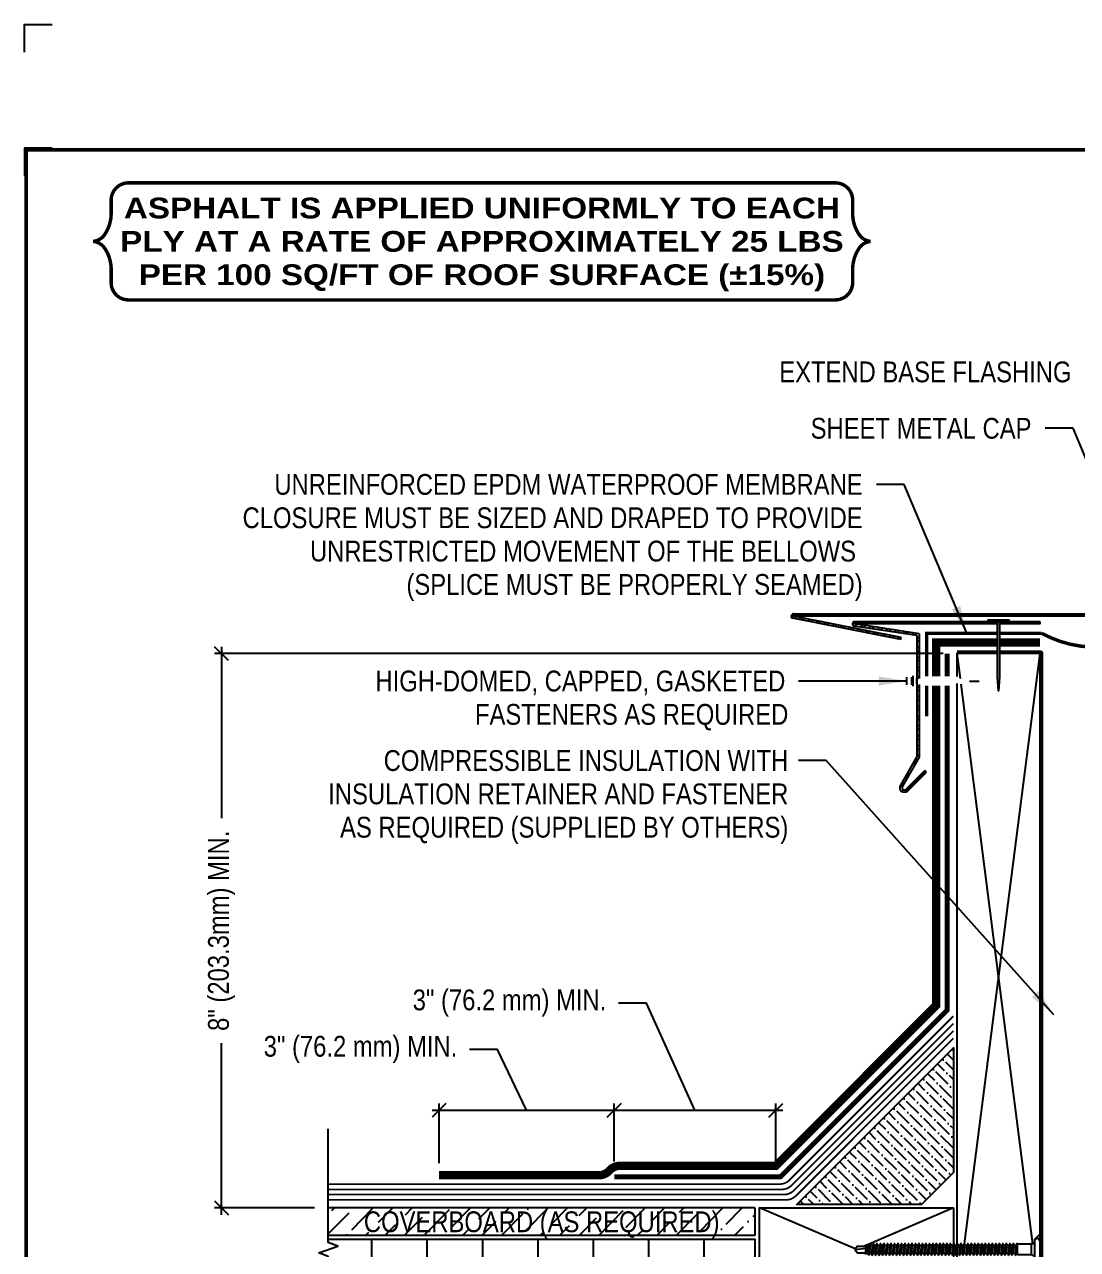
# Model space of a CAD drawing. Header units: inches. Extents: x -578 to -558, y -114.5 to -97.8.
# Drawn here: x -578 to -568.5, y -108.81 to -97.76 of the extents above; entities that cross this region are included whole.
import ezdxf
from ezdxf.enums import TextEntityAlignment as Align

# ---------------------------------------------------------------- set-up
doc = ezdxf.new("R2010")
doc.units = ezdxf.units.IN
doc.header["$MEASUREMENT"] = 0
doc.layers.get('0').update_dxf_attribs({"linetype": 'CONTINUOUS'})
doc.layers.get('DEFPOINTS').update_dxf_attribs({"linetype": 'CONTINUOUS'})
for name, color, linetype in [('FSBP-ACCESSORY-FIRESTONE', 7, 'CONTINUOUS'), ('FSBP-ACCESSORY-OTHER', 7, 'CONTINUOUS'), ('FSBP-ANNO-LABEL', 7, 'CONTINUOUS'), ('FSBP-ANNO-NOTE', 7, 'CONTINUOUS'), ('FSBP-COVERBOARD_CANT', 46, 'CONTINUOUS'), ('FSBP-INSULATION', 7, 'CONTINUOUS'), ('FSBP-MEMBRANE', 7, 'CONTINUOUS'), ('FSBP-TTLB-BORDER', 7, 'CONTINUOUS'), ('FSBP-TTLB-TEXT', 7, 'CONTINUOUS'), ('FSBP-WOOD', 7, 'CONTINUOUS')]:
    doc.layers.add(name, color=color, linetype=linetype)
doc.styles.add('ARIAL', font='ARIAL.TTF')
doc.styles.add('ARIAL_BOLD', font='ariblk.TTF')
doc.styles.add('ARIAL_NAR', font='ARIALN.TTF')
doc.dimstyles.new('FSBP-DIM', dxfattribs={"dimtxt": 0.1875, "dimasz": 0.125, "dimexe": 0.0625, "dimexo": 0.125, "dimgap": 0.125, "dimtad": 0, "dimdec": 0, "dimzin": 1, "dimdsep": 46, "dimlunit": 4, "dimtxsty": 'ARIAL_NAR', "dimblk": 'OBLIQUE', "dimcen": 0.09375, "dimdle": 0.0625, "dimclrd": 256, "dimclre": 256, "dimclrt": 256, "dimadec": 0, "dimazin": 0, "dimtfac": 1, "dimtdec": 0, "dimtmove": 1, "dimatfit": 3, "dimfxl": 0, "dimtolj": 1, "dimtzin": 0, "dimlwd": -1, "dimlwe": -1, "dimarcsym": 0})
doc.dimstyles.new('FSBP-LEADER', dxfattribs={"dimtxt": 0.1875, "dimasz": 0.25, "dimexe": 0.0625, "dimexo": 0.125, "dimgap": 0.125, "dimtad": 0, "dimtih": 1, "dimtoh": 1, "dimdec": 4, "dimzin": 0, "dimdsep": 46, "dimlunit": 4, "dimtxsty": 'ARIAL_NAR', "dimcen": 0.09375, "dimclrd": 256, "dimclre": 256, "dimclrt": 256, "dimadec": 0, "dimazin": 0, "dimtfac": 1, "dimtdec": 4, "dimtofl": 0, "dimtmove": 0, "dimatfit": 3, "dimfxl": 0, "dimtolj": 1, "dimtzin": 0, "dimlwd": -1, "dimlwe": -1, "dimarcsym": 0})

# ---------------------------------------------------------------- blocks, each defined once
blk = doc.blocks.new('FSBP_AP_FASTENER_01')
at = {"layer": 'FSBP-ACCESSORY-FIRESTONE'}
for p, q in [((-0.125, 0.04849224421338505), (-0.09375, -0.01400775578661495)), ((0.09375, -0.01400775578661495), (0.125, 0.04849224421338505)), ((-0.09375, -0.01400775578661495), (-0.09375, -0.264007755786615)), ((-0.09375, -0.01400775578661495), (0.09375, -0.01400775578661495)), ((0.09375, -0.01400775578661495), (0.09375, -0.264007755786615)), ((-0.09375, -0.264007755786615), (-0.0703125, -0.2840970415008996)), ((-0.0703125, -0.3156643085181585), (-0.0703125, -0.3472315755354103)), ((-0.0703125, -0.3787988425526763), (-0.0703125, -0.410366109569928)), ((-0.0703125, -0.4419333765871798), (-0.0703125, -0.4735006436044458)), ((0.0703125, -0.2955750228038667), (0.0703125, -0.3271422898211327)), ((0.0703125, -0.3587095568383845), (0.0703125, -0.3902768238556433)), ((0.0703125, -0.4218440908729022), (0.0703125, -0.453411357890154)), ((-0.0703125, -0.5050679106216975), (-0.0703125, -0.5366351776389564)), ((-0.0703125, -0.5682024446562153), (-0.0703125, -0.599769711673467)), ((-0.0703125, -0.631336978690733), (-0.0703125, -0.6629042457079848)), ((0.0703125, -0.4849786249074128), (0.0703125, -0.5165458919246717)), ((0.0703125, -0.5481131589419235), (0.0703125, -0.5796804259591894)), ((0.0703125, -0.6112476929764412), (0.0703125, -0.6428149599937001)), ((-0.0703125, -0.6944715127252366), (-0.0703125, -0.7260387797425025)), ((-0.0703125, -0.7576060467597543), (-0.0703125, -0.7891733137770132)), ((-0.0703125, -0.820740580794272), (-0.0703125, -0.8523078478115238)), ((-0.0703125, -0.8838751148287898), (-0.0703125, -0.9154423818460415)), ((0.0703125, -0.674382227010959), (0.0703125, -0.7059494940282107)), ((0.0703125, -0.7375167610454696), (0.0703125, -0.7690840280627285)), ((0.0703125, -0.8006512950799802), (0.0703125, -0.8322185620972462)), ((0.0703125, -0.863785829114498), (0.0703125, -0.8953530961317568)), ((-0.0703125, -0.9470096488632933), (-0.0703125, -0.9785769158805593)), ((-0.0703125, -1.010144182897811), (-0.0703125, -1.04171144991507)), ((-0.0703125, -1.073278716932329), (-0.0703125, -1.104845983949581)), ((0.0703125, -0.9269203631490157), (0.0703125, -0.9584876301662675)), ((0.0703125, -0.9900548971835264), (0.0703125, -1.021622164200785)), ((0.0703125, -1.053189431218037), (0.0703125, -1.084756698235303)), ((-0.0703125, -1.136413250966847), (-0.0703125, -1.167980517984098)), ((-0.0703125, -1.19954778500135), (-0.0703125, -1.231115052018616)), ((-0.0703125, -1.262682319035868), (-0.0703125, -1.294249586053127)), ((-0.0703125, -1.325816853070386), (-0.0703125, -1.357384120087637)), ((0.0703125, -1.116323965252555), (0.0703125, -1.147891232269814)), ((0.0703125, -1.179458499287072), (0.0703125, -1.211025766304324)), ((0.0703125, -1.242593033321583), (0.0703125, -1.274160300338842)), ((0.0703125, -1.305727567356094), (0.0703125, -1.33729483437336)), ((-0.0703125, -1.388951387104903), (-0.0703125, -1.420518654122155)), ((-0.0703125, -1.452085921139407), (-0.0703125, -1.483653188156673)), ((-0.0703125, -1.515220455173925), (-0.0703125, -1.546787722191183)), ((0.0703125, -1.368862101390611), (0.0703125, -1.40042936840787)), ((0.0703125, -1.431996635425129), (0.0703125, -1.463563902442381)), ((0.0703125, -1.49513116945964), (0.0703125, -1.526698436476899)), ((-0.0703125, -1.578354989208442), (-0.0703125, -1.609922256225694)), ((-0.0703125, -1.64148952324296), (-0.0703125, -1.673056790260212)), ((-0.0703125, -1.704624057277464), (-0.0703125, -1.73619132429473)), ((-0.0703125, -1.767758591311981), (-0.0703125, -1.79932585832924)), ((0.0703125, -1.558265703494151), (0.0703125, -1.589832970511416)), ((0.0703125, -1.621400237528668), (0.0703125, -1.652967504545927)), ((0.0703125, -1.684534771563186), (0.0703125, -1.716102038580438)), ((0.0703125, -1.747669305597697), (0.0703125, -1.779236572614955)), ((-0.0703125, -1.830893125346499), (-0.0703125, -1.862460392363751)), ((-0.0703125, -1.894027659381017), (-0.0703125, -1.925594926398269)), ((-0.0703125, -1.95716219341552), (-0.0703125, -1.988729460432786)), ((0.0703125, -1.810803839632207), (0.0703125, -1.842371106649473)), ((0.0703125, -1.873938373666725), (0.0703125, -1.905505640683984)), ((0.0703125, -1.937072907701243), (0.0703125, -1.968640174718495)), ((-0.0703125, -2.020296727450038), (-0.0703125, -2.051863994467297)), ((-0.0703125, -2.083431261484556), (-0.0703125, -2.114998528501808)), ((-0.0703125, -2.146565795519074), (-0.0703125, -2.178133062536325)), ((-0.0703125, -2.209700329553577), (-0.0703125, -2.241267596570843)), ((0.0703125, -2.000207441735753), (0.0703125, -2.031774708753012)), ((0.0703125, -2.063341975770264), (0.0703125, -2.09490924278753)), ((0.0703125, -2.126476509804782), (0.0703125, -2.158043776822041)), ((0.0703125, -2.189611043839299), (0.0703125, -2.221178310856551)), ((-0.0703125, -2.272834863588095), (-0.0703125, -2.304402130605354)), ((-0.0703125, -2.335969397622613), (-0.0703125, -2.367536664639864)), ((-0.0703125, -2.39910393165713), (-0.0703125, -2.430671198674382)), ((0.0703125, -2.25274557787381), (0.0703125, -2.284312844891069)), ((0.0703125, -2.315880111908321), (0.0703125, -2.347447378925587)), ((0.0703125, -2.379014645942839), (0.0703125, -2.410581912960097)), ((-0.0703125, -2.462238465691634), (-0.0703125, -2.4938057327089)), ((-0.0703125, -2.525372999726152), (-0.0703125, -2.55694026674341)), ((-0.0703125, -2.588507533760669), (-0.0703125, -2.620074800777921)), ((-0.0703125, -2.651642067795187), (-0.0703125, -2.683209334812439)), ((0.0703125, -2.442149179977356), (0.0703125, -2.473716446994608)), ((0.0703125, -2.505283714011867), (0.0703125, -2.536850981029126)), ((0.0703125, -2.568418248046378), (0.0703125, -2.599985515063644)), ((0.0703125, -2.631552782080895), (0.0703125, -2.663120049098154)), ((-0.0703125, -2.714776601829691), (-0.0703125, -2.746343868846957)), ((-0.0703125, -2.777911135864208), (-0.0703125, -2.809478402881467)), ((-0.0703125, -2.841045669898726), (-0.0703125, -2.872612936915978)), ((0.0703125, -2.694687316115413), (0.0703125, -2.726254583132665)), ((0.0703125, -2.757821850149924), (0.0703125, -2.789389117167183)), ((0.0703125, -2.820956384184434), (0.0703125, -2.8525236512017)), ((-0.0703125, -2.904180203933244), (-0.0703125, -2.935747470950496)), ((-0.0703125, -2.967314737967747), (-0.0703125, -2.998882004985013)), ((-0.0625, -3.154632755786622), (-0.0625, -3.013549567065063)), ((0, -3.201507755786615), (0.02460623630038583, -3.00110581902215)), ((0.0625, -3.154632755786601), (0.0625, -2.995692424207924)), ((0.0703125, -2.884090918218952), (0.0703125, -2.915658185236211)), ((0.0703125, -2.94722545225347), (0.0703125, -2.978792719270722)), ((0, -3.201507755786615), (-0.06250000000001421, -3.154632755786615)), ((0.0625, -3.154632755786615), (0, -3.201507755786615))]:
    blk.add_line(p, q, dxfattribs=at)
blk.add_lwpolyline([(0.1875, 0.04849224421338505, 0.1250000000000271), (0.203125, 0.110992244213385), (0.140625, 0.142242244213385), (-0.140625, 0.142242244213385), (-0.203125, 0.110992244213385, 0.1250000000000271), (-0.1875, 0.04849224421338505)], format="xyb", close=True, dxfattribs=at)
for points in [[(-0.109375, -0.3054610321523867), (-0.0703125, -0.2840970415008996), (0.0703125, -0.264007755786615), (0.109375, -0.2742110321523867), (0.0703125, -0.2955750228038667), (-0.0703125, -0.3156643085181585)], [(-0.109375, -0.3685955661869045), (-0.0703125, -0.3472315755354103), (0.0703125, -0.3271422898211327), (0.109375, -0.3373455661869045), (0.0703125, -0.3587095568383845), (-0.0703125, -0.3787988425526763)], [(-0.109375, -0.431730100221408), (-0.0703125, -0.410366109569928), (0.0703125, -0.3902768238556433), (0.109375, -0.400480100221408), (0.0703125, -0.4218440908729022), (-0.0703125, -0.4419333765871798)], [(-0.109375, -0.4948646342559258), (-0.0703125, -0.4735006436044458), (0.0703125, -0.453411357890154), (0.109375, -0.4636146342559258), (0.0703125, -0.4849786249074128), (-0.0703125, -0.5050679106216975)], [(-0.109375, -0.5579991682904435), (-0.0703125, -0.5366351776389564), (0.0703125, -0.5165458919246717), (0.109375, -0.5267491682904435), (0.0703125, -0.5481131589419235), (-0.0703125, -0.5682024446562153)], [(-0.109375, -0.6211337023249612), (-0.0703125, -0.599769711673467), (0.0703125, -0.5796804259591894), (0.109375, -0.5898837023249612), (0.0703125, -0.6112476929764412), (-0.0703125, -0.631336978690733)], [(-0.109375, -0.6842682363594648), (-0.0703125, -0.6629042457079848), (0.0703125, -0.6428149599937001), (0.109375, -0.6530182363594648), (0.0703125, -0.674382227010959), (-0.0703125, -0.6944715127252366)], [(-0.109375, -0.7474027703939825), (-0.0703125, -0.7260387797425025), (0.0703125, -0.7059494940282107), (0.109375, -0.7161527703939825), (0.0703125, -0.7375167610454696), (-0.0703125, -0.7576060467597543)], [(-0.109375, -0.8105373044285002), (-0.0703125, -0.7891733137770132), (0.0703125, -0.7690840280627285), (0.109375, -0.7792873044285002), (0.0703125, -0.8006512950799802), (-0.0703125, -0.820740580794272)], [(-0.109375, -0.873671838463018), (-0.0703125, -0.8523078478115238), (0.0703125, -0.8322185620972462), (0.109375, -0.842421838463018), (0.0703125, -0.863785829114498), (-0.0703125, -0.8838751148287898)], [(-0.109375, -0.9368063724975215), (-0.0703125, -0.9154423818460415), (0.0703125, -0.8953530961317568), (0.109375, -0.9055563724975215), (0.0703125, -0.9269203631490157), (-0.0703125, -0.9470096488632933)], [(-0.109375, -0.9999409065320393), (-0.0703125, -0.9785769158805593), (0.0703125, -0.9584876301662675), (0.109375, -0.9686909065320393), (0.0703125, -0.9900548971835264), (-0.0703125, -1.010144182897811)], [(-0.109375, -1.063075440566557), (-0.0703125, -1.04171144991507), (0.0703125, -1.021622164200785), (0.109375, -1.031825440566557), (0.0703125, -1.053189431218037), (-0.0703125, -1.073278716932329)], [(-0.109375, -1.126209974601075), (-0.0703125, -1.104845983949581), (0.0703125, -1.084756698235303), (0.109375, -1.094959974601075), (0.0703125, -1.116323965252555), (-0.0703125, -1.136413250966847)], [(-0.109375, -1.189344508635578), (-0.0703125, -1.167980517984098), (0.0703125, -1.147891232269814), (0.109375, -1.158094508635578), (0.0703125, -1.179458499287072), (-0.0703125, -1.19954778500135)], [(-0.109375, -1.252479042670096), (-0.0703125, -1.231115052018616), (0.0703125, -1.211025766304324), (0.109375, -1.221229042670096), (0.0703125, -1.242593033321583), (-0.0703125, -1.262682319035868)], [(-0.109375, -1.315613576704614), (-0.0703125, -1.294249586053127), (0.0703125, -1.274160300338842), (0.109375, -1.284363576704614), (0.0703125, -1.305727567356094), (-0.0703125, -1.325816853070386)], [(-0.109375, -1.378748110739132), (-0.0703125, -1.357384120087637), (0.0703125, -1.33729483437336), (0.109375, -1.347498110739132), (0.0703125, -1.368862101390611), (-0.0703125, -1.388951387104903)], [(-0.109375, -1.441882644773635), (-0.0703125, -1.420518654122155), (0.0703125, -1.40042936840787), (0.109375, -1.410632644773635), (0.0703125, -1.431996635425129), (-0.0703125, -1.452085921139407)], [(-0.109375, -1.505017178808153), (-0.0703125, -1.483653188156673), (0.0703125, -1.463563902442381), (0.109375, -1.473767178808153), (0.0703125, -1.49513116945964), (-0.0703125, -1.515220455173925)], [(-0.109375, -1.568151712842671), (-0.0703125, -1.546787722191183), (0.0703125, -1.526698436476899), (0.109375, -1.536901712842671), (0.0703125, -1.558265703494151), (-0.0703125, -1.578354989208442)], [(-0.109375, -1.631286246877188), (-0.0703125, -1.609922256225694), (0.0703125, -1.589832970511416), (0.109375, -1.600036246877188), (0.0703125, -1.621400237528668), (-0.0703125, -1.64148952324296)], [(-0.109375, -1.694420780911692), (-0.0703125, -1.673056790260212), (0.0703125, -1.652967504545927), (0.109375, -1.663170780911692), (0.0703125, -1.684534771563186), (-0.0703125, -1.704624057277464)], [(-0.109375, -1.75755531494621), (-0.0703125, -1.73619132429473), (0.0703125, -1.716102038580438), (0.109375, -1.72630531494621), (0.0703125, -1.747669305597697), (-0.0703125, -1.767758591311981)], [(-0.109375, -1.820689848980727), (-0.0703125, -1.79932585832924), (0.0703125, -1.779236572614955), (0.109375, -1.789439848980727), (0.0703125, -1.810803839632207), (-0.0703125, -1.830893125346499)], [(-0.109375, -1.883824383015245), (-0.0703125, -1.862460392363751), (0.0703125, -1.842371106649473), (0.109375, -1.852574383015245), (0.0703125, -1.873938373666725), (-0.0703125, -1.894027659381017)], [(-0.109375, -1.946958917049749), (-0.0703125, -1.925594926398269), (0.0703125, -1.905505640683984), (0.109375, -1.915708917049749), (0.0703125, -1.937072907701243), (-0.0703125, -1.95716219341552)], [(-0.109375, -2.010093451084266), (-0.0703125, -1.988729460432786), (0.0703125, -1.968640174718495), (0.109375, -1.978843451084266), (0.0703125, -2.000207441735753), (-0.0703125, -2.020296727450038)], [(-0.109375, -2.073227985118784), (-0.0703125, -2.051863994467297), (0.0703125, -2.031774708753012), (0.109375, -2.041977985118784), (0.0703125, -2.063341975770264), (-0.0703125, -2.083431261484556)], [(-0.109375, -2.136362519153302), (-0.0703125, -2.114998528501808), (0.0703125, -2.09490924278753), (0.109375, -2.105112519153302), (0.0703125, -2.126476509804782), (-0.0703125, -2.146565795519074)], [(-0.109375, -2.199497053187805), (-0.0703125, -2.178133062536325), (0.0703125, -2.158043776822041), (0.109375, -2.168247053187805), (0.0703125, -2.189611043839299), (-0.0703125, -2.209700329553577)], [(-0.109375, -2.262631587222323), (-0.0703125, -2.241267596570843), (0.0703125, -2.221178310856551), (0.109375, -2.231381587222323), (0.0703125, -2.25274557787381), (-0.0703125, -2.272834863588095)], [(-0.109375, -2.325766121256841), (-0.0703125, -2.304402130605354), (0.0703125, -2.284312844891069), (0.109375, -2.294516121256841), (0.0703125, -2.315880111908321), (-0.0703125, -2.335969397622613)], [(-0.109375, -2.388900655291359), (-0.0703125, -2.367536664639864), (0.0703125, -2.347447378925587), (0.109375, -2.357650655291359), (0.0703125, -2.379014645942839), (-0.0703125, -2.39910393165713)], [(-0.109375, -2.452035189325862), (-0.0703125, -2.430671198674382), (0.0703125, -2.410581912960097), (0.109375, -2.420785189325862), (0.0703125, -2.442149179977356), (-0.0703125, -2.462238465691634)], [(-0.109375, -2.51516972336038), (-0.0703125, -2.4938057327089), (0.0703125, -2.473716446994608), (0.109375, -2.48391972336038), (0.0703125, -2.505283714011867), (-0.0703125, -2.525372999726152)], [(-0.109375, -2.578304257394898), (-0.0703125, -2.55694026674341), (0.0703125, -2.536850981029126), (0.109375, -2.547054257394898), (0.0703125, -2.568418248046378), (-0.0703125, -2.588507533760669)], [(-0.109375, -2.641438791429415), (-0.0703125, -2.620074800777921), (0.0703125, -2.599985515063644), (0.109375, -2.610188791429415), (0.0703125, -2.631552782080895), (-0.0703125, -2.651642067795187)], [(-0.109375, -2.704573325463919), (-0.0703125, -2.683209334812439), (0.0703125, -2.663120049098154), (0.109375, -2.673323325463919), (0.0703125, -2.694687316115413), (-0.0703125, -2.714776601829691)], [(-0.109375, -2.767707859498437), (-0.0703125, -2.746343868846957), (0.0703125, -2.726254583132665), (0.109375, -2.736457859498437), (0.0703125, -2.757821850149924), (-0.0703125, -2.777911135864208)], [(-0.109375, -2.830842393532954), (-0.0703125, -2.809478402881467), (0.0703125, -2.789389117167183), (0.109375, -2.799592393532954), (0.0703125, -2.820956384184434), (-0.0703125, -2.841045669898726)], [(-0.109375, -2.893976927567472), (-0.0703125, -2.872612936915978), (0.0703125, -2.8525236512017), (0.109375, -2.862726927567472), (0.0703125, -2.884090918218952), (-0.0703125, -2.904180203933244)], [(-0.099609375, -2.955716372316267), (-0.0703125, -2.935747470950496), (0.0703125, -2.915658185236211), (0.099609375, -2.927256550887698), (0.0703125, -2.94722545225347), (-0.0703125, -2.967314737967747)], [(-0.0849609375, -3.008866455667892), (-0.0703125, -2.998882004985013), (0.0703125, -2.978792719270722), (0.0849609375, -2.984591902096462), (0.0703125, -2.994576352779355), (-0.0703125, -3.014665638493632)]]:
    blk.add_lwpolyline(points, close=True, dxfattribs=at)
blk.add_lwpolyline([(-0.09375, -0.264007755786615), (0.09375, -0.264007755786615)], dxfattribs=at)
blk = doc.blocks.new('FSBP_AG_FASTENER')
at = {"layer": 'FSBP-ACCESSORY-FIRESTONE'}
for points in [[(-0.25, -0.09375), (-0.25, 0.09375)], [(-0.125, 0.09375), (-0.125, -0.09375)], [(-0.09375, 0.125), (-0.09375, -0.125)], [(0.004680429791221741, 0.06249999999999289), (0, 0.07107394473515427)], [(0, 0.06249999999999289), (-2.842170943040401e-14, -0.0625), (0.02558858882824211, -0.109375), (0.03125, -0.0625)], [(2.842170943040401e-14, 0.01100984546043549), (0.02558858882824211, -0.109375)], [(1.267965214895611, 2.131628207280301e-14), (1.5, 0)]]:
    blk.add_lwpolyline(points, dxfattribs=at)
blk = doc.blocks.new('FSBP_HOT-DIPPED-NAIL')
at = {"layer": 'FSBP-ACCESSORY-OTHER'}
blk.add_lwpolyline([(0, 0.1875), (0, -0.1875), (-0.03125, -0.1875), (-0.03125000000005684, 0.1875)], close=True, dxfattribs=at)
blk.add_lwpolyline([(0, 0.015625), (1, 0.015625), (1.25, 0), (1, -0.015625), (0, -0.015625)], dxfattribs=at)
blk = doc.blocks.new('_OBLIQUE')
at = {"color": 0, "linetype": 'ByBlock'}
blk.add_line((-0.5, -0.5), (0.5, 0.5), dxfattribs=at)
blk = doc.blocks.new('*D5')
at = {"layer": 'DEFPOINTS', "color": 0}
for p in [(-569.5834699144534, -103.4327859870238), (-576.2197334473012, -108.4327859870238), (-575.2572829082828, -108.4327859870238)]:
    blk.add_point(p, dxfattribs=at)
at = {"layer": 'FSBP-ANNO-LABEL'}
for p, q in [((-576.2197334473012, -103.3702859870238), (-576.2197334473012, -104.9178004822489)), ((-569.7084699144534, -103.4327859870238), (-576.2822334473012, -103.4327859870238)), ((-576.2197334473012, -108.4952859870238), (-576.2197334473012, -106.9477714917987)), ((-575.3822829082828, -108.4327859870238), (-576.2822334473012, -108.4327859870238))]:
    blk.add_line(p, q, dxfattribs=at)
at = {"layer": 'FSBP-ANNO-LABEL', "xscale": 0.125, "yscale": 0.125, "zscale": 0.125}
for p, rotation in [((-576.2197334473012, -103.4327859870238), 90), ((-576.2197334473012, -108.4327859870238), 270)]:
    blk.add_blockref('_OBLIQUE', p, dxfattribs=dict(at, rotation=rotation))
at = {"layer": 'FSBP-ANNO-LABEL', "insert": (-576.2197334473012, -105.9327859870239), "char_height": 0.1875, "attachment_point": 5, "rotation": 90, "style": 'ARIAL_NAR'}
blk.add_mtext('\\A1;8" (203.3mm) MIN.', dxfattribs=at)
blk = doc.blocks.new('*D6')
at = {"layer": 'DEFPOINTS', "color": 0}
for p in [(-572.6765843151541, -107.552328831657), (-574.2572829082828, -108.1534109870239), (-572.6765843151541, -108.1384109870238)]:
    blk.add_point(p, dxfattribs=at)
at = {"layer": 'FSBP-ANNO-LABEL'}
for p, q in [((-573.7309429164998, -107.0027273806885), (-573.9809429164998, -107.0027273806885)), ((-573.4669336117184, -107.552328831657), (-573.7309429164998, -107.0027273806885)), ((-574.2572829082828, -108.0284109870239), (-574.2572829082828, -107.489828831657)), ((-572.6765843151541, -108.0134109870238), (-572.6765843151541, -107.489828831657)), ((-574.3197829082828, -107.552328831657), (-572.6140843151541, -107.552328831657))]:
    blk.add_line(p, q, dxfattribs=at)
at = {"layer": 'FSBP-ANNO-LABEL', "xscale": 0.125, "yscale": 0.125, "zscale": 0.125, "rotation": 180}
blk.add_blockref('_OBLIQUE', (-574.2572829082828, -107.552328831657), dxfattribs=at)
at = {"layer": 'FSBP-ANNO-LABEL', "xscale": 0.125, "yscale": 0.125, "zscale": 0.125}
blk.add_blockref('_OBLIQUE', (-572.6765843151541, -107.552328831657), dxfattribs=at)
at = {"layer": 'FSBP-ANNO-LABEL', "insert": (-574.9660639942624, -107.0027273806885), "char_height": 0.1875, "attachment_point": 5, "style": 'ARIAL_NAR'}
blk.add_mtext('\\A1;3" (76.2 mm) MIN.', dxfattribs=at)
blk = doc.blocks.new('*D7')
at = {"layer": 'DEFPOINTS', "color": 0}
for p in [(-571.2182645548679, -107.552328831657), (-572.6765843151541, -108.0527859870239), (-571.2182645548679, -108.1534109870239)]:
    blk.add_point(p, dxfattribs=at)
at = {"layer": 'FSBP-ANNO-LABEL'}
for p, q in [((-572.3862671049501, -106.5843339458997), (-572.6362671049501, -106.5843339458997)), ((-571.947424435011, -107.552328831657), (-572.3862671049501, -106.5843339458997)), ((-572.6765843151541, -107.9277859870239), (-572.6765843151541, -107.489828831657)), ((-571.2182645548679, -108.0284109870239), (-571.2182645548679, -107.489828831657)), ((-572.7390843151541, -107.552328831657), (-571.1557645548679, -107.552328831657))]:
    blk.add_line(p, q, dxfattribs=at)
at = {"layer": 'FSBP-ANNO-LABEL', "xscale": 0.125, "yscale": 0.125, "zscale": 0.125, "rotation": 180}
blk.add_blockref('_OBLIQUE', (-572.6765843151541, -107.552328831657), dxfattribs=at)
at = {"layer": 'FSBP-ANNO-LABEL', "xscale": 0.125, "yscale": 0.125, "zscale": 0.125}
blk.add_blockref('_OBLIQUE', (-571.2182645548679, -107.552328831657), dxfattribs=at)
at = {"layer": 'FSBP-ANNO-LABEL', "insert": (-573.6213881827127, -106.5843339458997), "char_height": 0.1875, "attachment_point": 5, "style": 'ARIAL_NAR'}
blk.add_mtext('\\A1;3" (76.2 mm) MIN.', dxfattribs=at)
blk = doc.blocks.new('TTLB-ASPHALT_1')
at = {"layer": 'DEFPOINTS', "linetype": 'Continuous', "ltscale": 1.75}
blk.add_lwpolyline([(-0.015625, 13.88083333333333), (-0.015625, 14.13083333333333), (0.234375, 14.13083333333333)], dxfattribs=at)
at = {"layer": 'DEFPOINTS', "color": 1}
blk.add_lwpolyline([(0.234375, 13.015625), (-0.015625, 13.015625), (-0.015625, 12.765625)], dxfattribs=at)
at = {"layer": 'FSBP-TTLB-BORDER', "const_width": 0.03125}
blk.add_lwpolyline([(20, 0), (20, 13), (0, 13), (0, 0)], dxfattribs=at)
at = {"layer": 'FSBP-TTLB-TEXT'}
for tag, height, style, p in [('DETAIL_DESCP_LINE_1', 0.21875, 'ARIAL_BOLD', (9.832748116198076, -0.375)), ('ISSUE_REV_DATE', 0.21875, 'ARIAL', (15.84069633627263, -0.7282559425942452)), ('DETAIL_NUMBER', 0.4375, 'ARIAL', (18.42055248367797, -0.8931630692489421))]:
    blk.add_attdef(tag, text='', height=height, dxfattribs=dict(at, style=style)).set_placement(p, align=Align.MIDDLE_CENTER)
at = {"layer": 'FSBP-TTLB-TEXT', "style": 'ARIAL'}
blk.add_attdef('ACCPT_SYSTEMS', text='', height=0.21875, dxfattribs=at).set_placement((11.49438170418193, -1.125), align=Align.MIDDLE_LEFT)

msp = doc.modelspace()

# ---------------------------------------------------------------- hatches: boundary and pattern name
at = {"layer": 'FSBP-ACCESSORY-OTHER'}
h = msp.add_hatch(dxfattribs=at)
h.set_pattern_fill('STEEL', color=256, scale=0.5, style=0)
h.set_pattern_definition([(45, (-540.8636679342544, 81.66523130815958), (-0.04419417382415922, 0.04419417382415922), []), (45, (-540.8636679342544, 81.69648130815958), (-0.04419417382415922, 0.04419417382415922), [])])
h.paths.add_polyline_path([(-565.5999512465893, -103.0737580723286), (-568.3290075841987, -103.0737580723288), (-571.0580639218082, -103.0737580723286, 0.8769764629926355), (-571.063376644445, -103.1141122071476), (-570.0906532790005, -103.3056719962043), (-570.0853405563637, -103.285844645397), (-571.0580639218074, -103.0942848563405), (-568.3290075841987, -103.0942848563405), (-565.5999512465902, -103.0942848563405), (-566.5726746120338, -103.2858446453969), (-566.5673618893968, -103.3056719962043), (-565.5946385239524, -103.1141122071476, 0.8769764629927119)])
h.paths.add_polyline_path([(-567.4662824144534, -103.1445981328494), (-567.5522199144534, -103.1445981328494), (-567.8490949144534, -103.1445981328495), (-567.8490949144534, -103.165124916861), (-567.4662824144534, -103.165124916861)], flags=17)
h.paths.add_polyline_path([(-566.1615514247472, -103.1445981328494), (-567.4506574144534, -103.1445981328494), (-567.4506574144534, -103.165124916861), (-566.1615514247476, -103.1651249168611), (-566.7426681556279, -103.253847377501), (-566.7426681556279, -103.6564119104191), (-566.7338601216163, -103.6564119104191), (-566.7317370924269, -103.6388337854191), (-566.7221413716163, -103.6564119104191), (-566.7221413716163, -103.5685212854191), (-566.7221413716163, -103.2695981328495), (-566.1562387021104, -103.1849522676684, 0.876976462992763)])
h.paths.add_polyline_path([(-566.7221413716163, -103.7065021396948), (-566.723896532788, -103.7032869104191), (-566.735615282788, -103.7032869104191), (-566.7377383119774, -103.7208650354191), (-566.7426681556279, -103.7118341966079), (-566.7426681556279, -104.3663552734702), (-566.591272220812, -104.6285807246309, -0.834582867568193), (-566.6226027048871, -104.6579714188804), (-566.7944124578794, -104.4861616658878), (-566.80892708605, -104.5006762940584), (-566.6362192155598, -104.6733841645487, 0.8463823686147606), (-566.5737100624688, -104.6179457071487), (-566.7221413716163, -104.3608551382711)])
h.paths.add_polyline_path([(-569.9242716732789, -103.7118341966078), (-569.9292015169294, -103.7208650354191), (-569.9313245461188, -103.7032869104191), (-569.9430432961188, -103.7032869104191), (-569.9447984572905, -103.7065021396948), (-569.9447984572905, -104.3608551382711), (-570.0932297664381, -104.6179457071487, 0.8463823686176241), (-570.0307206133466, -104.6733841645483), (-569.8580127428569, -104.5006762940583), (-569.8725273710274, -104.4861616658878), (-570.0443371240199, -104.6579714188804, -0.8345828675690399), (-570.0756676080948, -104.6285807246309), (-569.9242716732789, -104.3663552734702)])
h.paths.add_polyline_path([(-569.9242716732789, -103.2538473775009), (-570.5053884041592, -103.1651249168611), (-569.2162824144534, -103.1651249168611), (-569.2162824144534, -103.1445981328494), (-569.3022199144534, -103.1445981328494), (-570.5053884041596, -103.1445981328494, 0.876976462992763), (-570.5107011267964, -103.1849522676684), (-569.9447984572905, -103.2695981328495), (-569.9447984572905, -103.656411910419), (-569.9352027364799, -103.6388337854191), (-569.9330797072905, -103.6564119104191), (-569.9242716732789, -103.6564119104191)])
h.paths.add_polyline_path([(-568.8334699144534, -103.1445981328495), (-569.2006574144533, -103.1445981328494), (-569.2006574144533, -103.1651249168611), (-568.8334699144534, -103.1651249168611)], flags=17)
at = {"layer": 'FSBP-COVERBOARD_CANT'}
h = msp.add_hatch(dxfattribs=at)
h.set_pattern_fill('ANSI36', color=256, scale=0.5, style=0)
h.set_pattern_definition([(135, (-455.7079032366378, -72.24902252243376), (-0.03314563036811943, 0.1215339780164378), [0.15625, -0.03125000000000001, 0, -0.03125000000000001])])
h.paths.add_polyline_path([(-569.6153998387931, -106.9873224246507), (-569.6153998387931, -108.1123224246507), (-569.9046134011662, -108.4015359870238), (-571.0296134011662, -108.4015359870238)])
h = msp.add_hatch(dxfattribs=at)
h.set_pattern_fill('ANSI36', color=256, angle=0.5, style=0)
h.set_pattern_definition([(45.5, (-540.8636679342544, 81.66523130815958), (0.0641675954213197, 0.2436371937899585), [0.3125, -0.0625, 0, -0.0625])])
h.paths.add_polyline_path([(-571.40706650546, -108.4327859870238), (-575.2572829082828, -108.4327859870238), (-575.2572829082828, -108.6827859870238), (-571.4070665054601, -108.6827859870238)])
h.paths.add_polyline_path([(-561.409656920624, -108.4327859870238), (-565.2598733234469, -108.4327859870238), (-565.2598733234469, -108.6827859870238), (-561.409656920624, -108.6827859870238)])
h.paths.add_polyline_path([(-574.8778026911824, -108.7681479413212), (-571.7837329435698, -108.7681479413212), (-571.7837329435698, -108.3992231459597), (-574.8778026911824, -108.3992231459597)], flags=9)
h.paths.add_polyline_path([(-564.8817999958417, -108.7681479413212), (-561.7877302482291, -108.7681479413212), (-561.7877302482291, -108.3992231459597), (-564.8817999958417, -108.3992231459597)], flags=9)
at = {"layer": 'FSBP-INSULATION'}
h = msp.add_hatch(dxfattribs=at)
h.set_pattern_fill('LINE', color=256, scale=4, angle=90, style=0)
h.set_pattern_definition([(90, (-540.8636679342544, 81.66523130815958), (-0.5, 3.061515884555943e-17), [])])
h.paths.add_polyline_path([(-571.62581650546, -109.2140359870238), (-575.2572829082828, -109.2140359870238), (-575.2572829082828, -109.5265359870238), (-575.171424238925, -109.5577859870238), (-575.3431415776408, -109.6202859870238), (-575.2572829082828, -109.6515359870238), (-575.2572829082828, -109.9640359870238), (-571.62581650546, -109.9640359870238)])
h.paths.add_polyline_path([(-571.4070665054601, -108.7140359870238), (-575.2572829082828, -108.7140359870238), (-575.2572829082828, -108.7452859870238), (-575.171424238925, -108.7765359870238), (-575.3431415776408, -108.8390359870238), (-575.2572829082828, -108.8702859870238), (-575.2572829082828, -109.1827859870238), (-571.40706650546, -109.1827859870238)])
h.paths.add_polyline_path([(-561.409656920624, -108.8702859870238), (-561.323798251266, -108.8390359870238), (-561.4955155899818, -108.7765359870238), (-561.409656920624, -108.7452859870238), (-561.409656920624, -108.7140359870238), (-565.2598733234469, -108.7140359870238), (-565.2598733234469, -109.1827859870238), (-561.409656920624, -109.1827859870238), (-561.409656920624, -108.9698693203572)])
h.paths.add_polyline_path([(-561.409656920624, -109.5265359870238), (-561.409656920624, -109.2140359870238), (-565.0411233234469, -109.2140359870238), (-565.0411233234469, -109.9640359870238), (-561.409656920624, -109.9640359870238), (-561.409656920624, -109.6515359870238), (-561.323798251266, -109.6202859870238), (-561.4955155899819, -109.5577859870238)])
h.paths.add_polyline_path([(-574.6696043623966, -109.7344891759734), (-571.9949155834062, -109.7344891759734), (-571.9949155834062, -109.4434548990293), (-574.6696043623966, -109.4434548990293)], flags=24)
h.paths.add_polyline_path([(-574.6696043623966, -109.0938641759734), (-571.9949155834062, -109.0938641759734), (-571.9949155834062, -108.8028298990293), (-574.6696043623966, -108.8028298990293)], flags=24)
h.paths.add_polyline_path([(-564.6721095115306, -109.0938641759734), (-561.9974207325401, -109.0938641759734), (-561.9974207325401, -108.8028298990293), (-564.6721095115306, -108.8028298990293)], flags=24)
h.paths.add_polyline_path([(-564.6721095115306, -109.7344891759734), (-561.9974207325401, -109.7344891759734), (-561.9974207325401, -109.4434548990293), (-564.6721095115306, -109.4434548990293)], flags=24)

# ---------------------------------------------------------------- linework, layer by layer
at = {"layer": 'FSBP-ACCESSORY-OTHER'}
for p, q in [((-571.0580639218082, -103.0737580723286), (-568.3290075841987, -103.0737580723288)), ((-568.3290075841987, -103.0942848563405), (-571.0580639218074, -103.0942848563405)), ((-570.0853405563637, -103.2858446453969), (-571.0580639218074, -103.0942848563405)), ((-570.0906532790007, -103.3056719962043), (-571.063376644445, -103.1141122071476)), ((-569.9447984572905, -103.2695981328495), (-570.5107011267964, -103.1849522676684)), ((-568.8334699144534, -103.1445981328495), (-570.5053884041596, -103.1445981328494)), ((-569.2162824144534, -103.1651249168611), (-570.5053884041592, -103.1651249168611)), ((-569.924271673279, -103.253847377501), (-570.5053884041592, -103.1651249168611)), ((-568.8334699144534, -103.1651249168611), (-569.2006574144534, -103.1651249168611)), ((-568.8334699144534, -103.1651249168611), (-568.8334699144534, -103.1445981328495)), ((-568.8334699144534, -103.1651249168611), (-568.8334699144534, -103.1651249168611)), ((-570.0906532790007, -103.3056719962043), (-570.0853405563637, -103.2858446453969)), ((-569.9447984572905, -103.2695981328495), (-569.9447984572905, -104.3608551382711)), ((-569.924271673279, -103.253847377501), (-569.9242716732789, -103.6564119104191)), ((-569.9242716732789, -103.7118341966078), (-569.9242716732789, -104.3663552734702)), ((-569.9447984572905, -104.3608551382711), (-570.0932297664381, -104.6179457071487)), ((-569.9242716732789, -104.3663552734702), (-570.0756676080948, -104.6285807246309)), ((-570.0443371240199, -104.6579714188804), (-569.8725273710274, -104.4861616658878)), ((-570.0307206133471, -104.6733841645487), (-569.8580127428569, -104.5006762940583)), ((-569.8580127428569, -104.5006762940583), (-569.8725273710274, -104.4861616658878))]:
    msp.add_line(p, q, dxfattribs=at)
for centre, radius, start, end in [((-571.0580639218082, -103.0942848563402), 0.0205267840115673, 89.99999999999501, 254.9999999999696), ((-570.5053884041596, -103.1651249168609), 0.0205267840115673, 89.99999999999758, 254.9999999999785), ((-570.0573306013441, -104.6404279702072), 0.04235802411198188, 147.9426728201197, 308.9186237204701), ((-570.0573306013441, -104.6404279702074), 0.02183124010041735, 147.1341467392325, 306.5253337987711)]:
    msp.add_arc(centre, radius, start, end, dxfattribs=at)
at = {"layer": 'FSBP-ANNO-NOTE', "const_width": 0.03125}
msp.add_lwpolyline([(-577.2164663704126, -99.47468440962233), (-577.2164663704126, -99.34239837863952, -0.414213562373095), (-577.0602163704126, -99.18614837863952), (-570.6807112918277, -99.18614837863952, -0.414213562373095), (-570.5244612918277, -99.34239837863952), (-570.5244612918277, -99.47468440962233, 0.1409083258157955), (-570.4660136656403, -99.65282545972535, 0.2244532195272858), (-570.3619502479273, -99.71410649982217, 0.2244532195272858), (-570.4660136656403, -99.77538753991895, 0.1409083258157939), (-570.5244612918277, -99.95352859002197), (-570.5244612918277, -100.0858146210048, -0.414213562373095), (-570.6807112918277, -100.2420646210048), (-577.0602163704126, -100.2420646210048, -0.414213562373095), (-577.2164663704126, -100.0858146210048), (-577.2164663704126, -99.95352859002197, 0.1409083258157955), (-577.2749139966, -99.77538753991895, 0.2244532195272858), (-577.378977414313, -99.71410649982217, 0.2244532195272858), (-577.2749139966, -99.65282545972535, 0.1409083258157939)], format="xyb", close=True, dxfattribs=at)
msp.add_lwpolyline([(-577.2164663704126, -99.47468440962233), (-577.2164663704126, -99.34239837863952, -0.414213562373095), (-577.0602163704126, -99.18614837863952), (-570.6807112918277, -99.18614837863952, -0.414213562373095), (-570.5244612918277, -99.34239837863952), (-570.5244612918277, -99.47468440962233, 0.1409083258157955), (-570.4660136656403, -99.65282545972535, 0.2244532195272858), (-570.3619502479273, -99.71410649982217, 0.2244532195272858), (-570.4660136656403, -99.77538753991895, 0.1409083258157939), (-570.5244612918277, -99.95352859002197), (-570.5244612918277, -100.0858146210048, -0.414213562373095), (-570.6807112918277, -100.2420646210048), (-577.0602163704126, -100.2420646210048, -0.414213562373095), (-577.2164663704126, -100.0858146210048), (-577.2164663704126, -99.95352859002197, 0.1409083258157955), (-577.2749139966, -99.77538753991895, 0.2244532195272858), (-577.378977414313, -99.71410649982217, 0.2244532195272858), (-577.2749139966, -99.65282545972535, 0.1409083258157939)], format="xyb", close=True, dxfattribs=at)
at = {"layer": 'FSBP-COVERBOARD_CANT'}
for p, q in [((-571.40706650546, -108.4327859870238), (-575.2572829082828, -108.4327859870238)), ((-571.4070665054601, -108.6827859870238), (-575.2572829082828, -108.6827859870238))]:
    msp.add_line(p, q, dxfattribs=at)
msp.add_lwpolyline([(-569.6153998387931, -108.1123224246507), (-569.9046134011662, -108.4015359870238), (-571.0296134011662, -108.4015359870238), (-569.6153998387931, -106.9873224246507)], close=True, dxfattribs=at)
at = {"layer": 'FSBP-INSULATION', "ltscale": 1.75}
msp.add_line((-571.40706650546, -108.4327859870238), (-571.4070665054601, -108.6827859870238), dxfattribs=at)
at = {"layer": 'FSBP-INSULATION', "linetype": 'Continuous'}
for points in [[(-575.2572829082828, -109.1827859870238), (-575.2572829082828, -108.8702859870238), (-575.3431415776408, -108.8390359870238), (-575.171424238925, -108.7765359870238), (-575.2572829082828, -108.7452859870238), (-575.2572829082828, -107.7180854780999)], [(-575.2572829082828, -108.7140359870238), (-571.4070665054601, -108.7140359870238), (-571.40706650546, -109.1827859870238), (-575.2572829082828, -109.1827859870238)]]:
    msp.add_lwpolyline(points, dxfattribs=at)
at = {"layer": 'FSBP-MEMBRANE', "linetype": 'Continuous', "const_width": 0.03}
for points in [[(-569.8559415424232, -103.6388337854191), (-569.8559415424232, -103.249159044831), (-569.2162824144534, -103.249159044831)], [(-569.5834699144534, -103.4172273007708), (-569.2162824144534, -103.4172273007708)], [(-569.8559415424234, -103.999159044831), (-569.8559415424232, -103.7208650354191)]]:
    msp.add_lwpolyline(points, dxfattribs=at)
at = {"layer": 'FSBP-MEMBRANE'}
for points, const_width in [([(-569.2162824144534, -103.3331931728009), (-569.7719074144534, -103.3331931728009), (-569.7719074144534, -103.6388337854191)], 0.075), ([(-568.8334699144534, -103.3331931728009), (-569.2006574144534, -103.3331931728009)], 0.075), ([(-569.6712824144533, -103.6388337854191), (-569.6712824144533, -103.4327859870238)], 0.045), ([(-572.6765843151541, -108.1534109870239), (-571.1765843151541, -108.1534109870239), (-569.6712824144533, -106.6481090863231), (-569.6712824144533, -103.7208650354191)], 0.045)]:
    msp.add_lwpolyline(points, dxfattribs=dict(at, const_width=const_width))
at = {"layer": 'FSBP-MEMBRANE', "linetype": 'Continuous'}
msp.add_lwpolyline([(-569.2006574144534, -103.249159044831, 0.03, 0.03, 0), (-568.8178449144534, -103.249159044831, 0.03125, 0.03125, 0.2580645161290544), (-567.8490949144534, -103.249159044831, 0.03, 0.03, 0), (-567.4662824144534, -103.249159044831, 0.03, 0.03, 0)], format="xyseb", dxfattribs=at)
at = {"layer": 'FSBP-MEMBRANE', "linetype": 'Continuous', "const_width": 0.03}
msp.add_lwpolyline([(-569.2006574144534, -103.4172273007708), (-568.8334699144534, -103.4172273007708, -0.4142135623730909), (-568.8178449144534, -103.4328523007708), (-568.8178449144534, -103.5102056148361), (-568.8178449144534, -110.61930557973, 0.7762176150582661), (-567.8490949144534, -110.6193055797299), (-567.8490949144534, -103.5102056148361), (-567.8490949144534, -103.4328523007708, -0.414213562373095), (-567.8334699144534, -103.4172273007708), (-567.4662824144534, -103.4172273007708)], format="xyb", dxfattribs=at)
at = {"layer": 'FSBP-MEMBRANE'}
for points, const_width in [([(-569.7719074144534, -103.7208650354191), (-569.7719074144534, -106.6064288466093), (-571.2182645548679, -108.0527859870239), (-572.6248076198575, -108.0527859870239, 0.1989123673796957), (-572.7131959675058, -108.0893976393756), (-572.7255976628021, -108.1017993346719, -0.1989123673796086), (-572.8139860104504, -108.1384109870235), (-574.2572829082828, -108.1384109870238)], 0.075), ([(-575.2572829082828, -108.2180203620239), (-571.1830884376218, -108.2180203620239, 0.1989123673796564), (-571.0947000899735, -108.1814087096722), (-569.6153998387931, -106.7021084584917)], 0.015625), ([(-575.2572829082828, -108.2656896328573), (-571.1633431791344, -108.2656896328573, 0.1989123673796557), (-571.074954831486, -108.2290779805055), (-569.6153998387931, -106.7695229878126)], 0.015625), ([(-575.2572829082828, -108.3123823411906), (-571.1440024260787, -108.3123823411906, 0.198912367379657), (-571.0556140784304, -108.2757706888389), (-569.6153998387931, -106.8355564492016)], 0.015625), ([(-575.2572829082828, -108.3600516120239), (-571.1242571675912, -108.3600516120239, 0.1989123673796563), (-571.0358688199428, -108.3234399596722), (-569.6153998387931, -106.9029709785225)], 0.015625)]:
    msp.add_lwpolyline(points, format="xyb", dxfattribs=dict(at, const_width=const_width))
at = {"layer": 'FSBP-WOOD', "linetype": 'Continuous'}
for p, q in [((-569.5834699144534, -103.4327859870238), (-569.5547875340951, -103.6564119104191)), ((-569.5165075291999, -108.7554790466731), (-568.8334699144534, -103.4327859870238)), ((-569.547982048226, -103.7094717695602), (-568.9000817565586, -108.7609109870238))]:
    msp.add_line(p, q, dxfattribs=at)
at = {"layer": 'FSBP-WOOD'}
for p, q in [((-570.5017096257793, -108.8029389354584), (-571.3653998387933, -108.4327859870238)), ((-569.6153998387931, -108.4327859870238), (-570.396073477279, -108.7673604035178)), ((-568.8803449144534, -108.7140359870237), (-568.8334699144534, -108.6671609870237)), ((-570.3992012952439, -108.7687008969313), (-570.4174831721266, -108.7765359870238))]:
    msp.add_line(p, q, dxfattribs=at)
at = {"layer": 'FSBP-WOOD', "linetype": 'Continuous'}
for points in [[(-569.5834699144534, -108.8440489689835), (-569.5834699144534, -109.1827859870238), (-568.8334699144534, -109.1827859870238), (-568.8334699144534, -103.4327859870238), (-569.2006574144534, -103.4327859870238)], [(-569.2162824144534, -103.4327859870238), (-569.5834699144534, -103.4327859870238), (-569.5834699144534, -103.4327859870238), (-569.5834699144534, -103.6402440071377)], [(-569.5834699144534, -103.7032869104191), (-569.5834699144534, -108.7624779936715)]]:
    msp.add_lwpolyline(points, dxfattribs=at)
at = {"layer": 'FSBP-WOOD'}
for points in [[(-569.6153998387932, -108.8439469123328), (-569.6153998387933, -109.1827859870238), (-571.3653998387933, -109.1827859870238), (-571.3653998387933, -108.4327859870238), (-569.6153998387931, -108.4327859870238)], [(-569.6153998387931, -108.4327859870238), (-569.6153998387932, -108.7631410861569)]]:
    msp.add_lwpolyline(points, dxfattribs=at)

# ---------------------------------------------------------------- block references
msp.add_blockref('TTLB-ASPHALT_1', (-577.9827812163483, -111.8886115816887))
at = {"xscale": 0.5, "yscale": 0.5, "zscale": 0.5, "rotation": 270}
msp.add_blockref('FSBP_HOT-DIPPED-NAIL', (-569.2084699144534, -103.1445981328494), dxfattribs=at)
at = {"layer": 'FSBP-ACCESSORY-FIRESTONE', "linetype": 'Continuous', "xscale": -0.375, "yscale": 0.375, "zscale": 0.375, "rotation": 180}
msp.add_blockref('FSBP_AG_FASTENER', (-569.9447984572905, -103.6798494104191), dxfattribs=at)
at = {"layer": 'FSBP-ACCESSORY-FIRESTONE', "xscale": -0.5, "yscale": 0.5, "zscale": 0.5, "rotation": 270}
msp.add_blockref('FSBP_AP_FASTENER_01', (-568.9045910365601, -108.8077859870238), dxfattribs=at)

# ---------------------------------------------------------------- texts
at = {"layer": 'FSBP-ANNO-LABEL', "style": 'ARIAL_NAR'}
for s, p in [('EXTEND BASE FLASHING', (-568.5497534364822, -100.8913081780801)), ('SHEET METAL CAP', (-568.910708023155, -101.4000421035765)), ('UNREINFORCED EPDM WATERPROOF MEMBRANE', (-570.4342822944071, -101.9064655963764)), ('CLOSURE MUST BE SIZED AND DRAPED TO PROVIDE', (-570.4342822944071, -102.2072468463764)), ('UNRESTRICTED MOVEMENT OF THE BELLOWS ', (-570.4342822944071, -102.5080280963764)), ('(SPLICE MUST BE PROPERLY SEAMED)', (-570.4342822944071, -102.8088093463764)), ('HIGH-DOMED, CAPPED, GASKETED', (-571.1320760130361, -103.6798494104191)), ('FASTENERS AS REQUIRED', (-571.1052172135819, -103.9806306604191)), ('COMPRESSIBLE INSULATION WITH', (-571.1052172135819, -104.397060340856)), ('INSULATION RETAINER AND FASTENER', (-571.1052172135819, -104.697841590856)), ('AS REQUIRED (SUPPLIED BY OTHERS)', (-571.1052172135819, -104.998622840856))]:
    msp.add_text(s, height=0.1875, dxfattribs=at).set_placement(p, align=Align.MIDDLE_RIGHT)
at = {"layer": 'FSBP-ANNO-NOTE', "style": 'ARIAL_BOLD'}
for s, p in [('ASPHALT IS APPLIED UNIFORMLY TO EACH', (-573.8704638311201, -99.41332524982217)), ('PLY AT A RATE OF APPROXIMATELY 25 LBS', (-573.8704638311201, -99.71410649982217)), ('PER 100 SQ/FT OF ROOF SURFACE (%%p15%)', (-573.8704638311201, -100.0148877498222))]:
    msp.add_text(s, height=0.1875, dxfattribs=at).set_placement(p, align=Align.MIDDLE_CENTER)
at = {"layer": 'FSBP-COVERBOARD_CANT', "style": 'ARIAL_NAR'}
msp.add_text('COVERBOARD (AS REQUIRED)', height=0.1875, dxfattribs=at).set_placement((-573.3307678173761, -108.5577859870238), align=Align.MIDDLE_CENTER)

# ---------------------------------------------------------------- dimensions: what is measured, and where the dimension line sits
at = {"layer": 'FSBP-ANNO-LABEL'}
dim = msp.add_linear_dim(base=(-576.2197334473012, -108.4327859870238), p1=(-569.5834699144534, -103.4327859870238), p2=(-575.2572829082828, -108.4327859870238), angle=90, text='8" (203.3mm) MIN.', dimstyle='FSBP-DIM', dxfattribs=at)
dim.commit()
dim.dimension.update_dxf_attribs({"geometry": '*D5', "text_midpoint": (-576.2197334473012, -105.9327859870239)})
for base, p1, p2, picture, middle in [((-571.2182645548679, -107.552328831657), (-572.6765843151541, -108.0527859870239), (-571.2182645548679, -108.1534109870239), '*D7', (-572.7612671049501, -106.5843339458997)), ((-572.6765843151541, -107.552328831657), (-574.2572829082828, -108.1534109870239), (-572.6765843151541, -108.1384109870238), '*D6', (-574.1059429164998, -107.0027273806885))]:
    dim = msp.add_linear_dim(base=base, p1=p1, p2=p2, text='3" (76.2 mm) MIN.', dimstyle='FSBP-DIM', dxfattribs=at)
    dim.commit()
    dim.dimension.update_dxf_attribs({"geometry": picture, "text_midpoint": middle, "dimtype": 128})

# ---------------------------------------------------------------- leaders
for points in [[(-567.832457835223, -103.0737580723288), (-568.535708023155, -101.4000421035765), (-568.785708023155, -101.4000421035765)], [(-569.4951188176947, -103.249159044831), (-570.0592822944071, -101.9064655963764), (-570.3092822944071, -101.9064655963764)], [(-570.0385484572905, -103.6798494104191), (-571.0139825614672, -103.6798494104191)], [(-568.7088893563482, -106.6899771687693), (-570.7639825614672, -104.397060340856), (-571.0139825614672, -104.397060340856)]]:
    msp.add_leader(points, dimstyle='FSBP-LEADER', dxfattribs=at)

doc.saveas('drawing.dxf')
